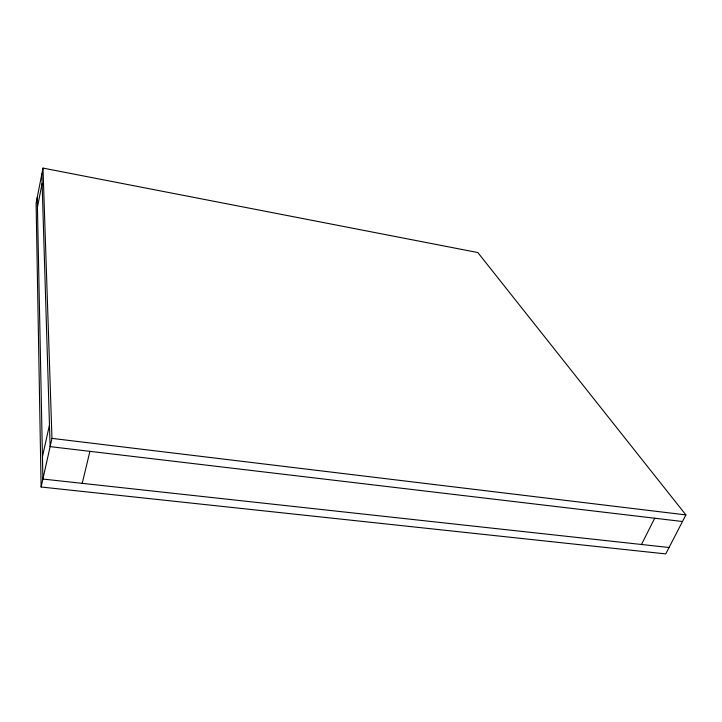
<?xml version="1.0" encoding="UTF-8"?>
<svg xmlns="http://www.w3.org/2000/svg" width="722" height="722" viewBox="0 0 722 722"><rect width="100%" height="100%" fill="white"/><g stroke="black" fill="none" stroke-linecap="round" stroke-linejoin="round"><path stroke-width="1.08" d="M42.995 168.091L36.1 203.243L41.118 487.007L665.747 553.909L685.9 514.912L477.82 252.538L42.995 168.091L51.966 438.38L41.118 487.007M37.436 207.205L42.12 183.415M42.445 456.746L49.466 424.933M82.218 483.343L89.925 451.349M641.488 544.487L654.71 518.216M669.059 547.502L42.887 479.047L37.237 197.449M682.489 521.51L50.125 446.629L41.831 174.02M51.966 438.38L685.9 514.912"/></g></svg>
